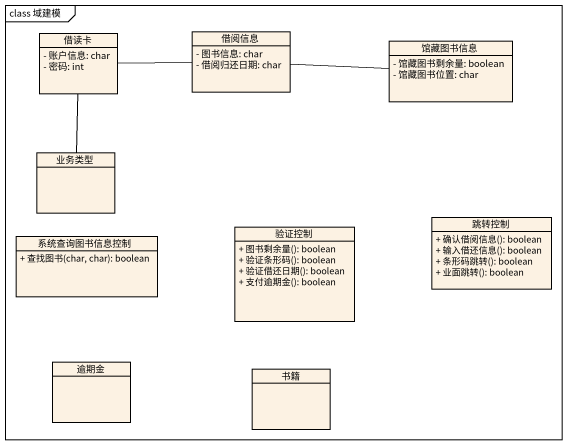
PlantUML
@startuml
mainframe class 域建模
hide circle
hide empty members
skinparam classAttributeIconSize 0
class 借读卡 {
  - 账户信息: char
  - 密码: int
}
class 借阅信息 {
  - 图书信息: char
  - 借阅归还日期: char
}
class 馆藏图书信息 {
  - 馆藏图书剩余量: boolean
  - 馆藏图书位置: char
}
class 业务类型
class 系统查询图书信息控制 {
  + 查找图书(char, char): boolean
}
class 验证控制 {
  + 图书剩余量(): boolean
  + 验证条形码(): boolean
  + 验证借还日期(): boolean
  + 支付逾期金(): boolean
}
class 跳转控制 {
  + 确认借阅信息(): boolean
  + 输入借还信息(): boolean
  + 条形码跳转(): boolean
  + 业面跳转(): boolean
}
class 逾期金
class 书籍
借读卡 -right- 借阅信息
借读卡 -- 业务类型
借阅信息 -right- 馆藏图书信息
@enduml
